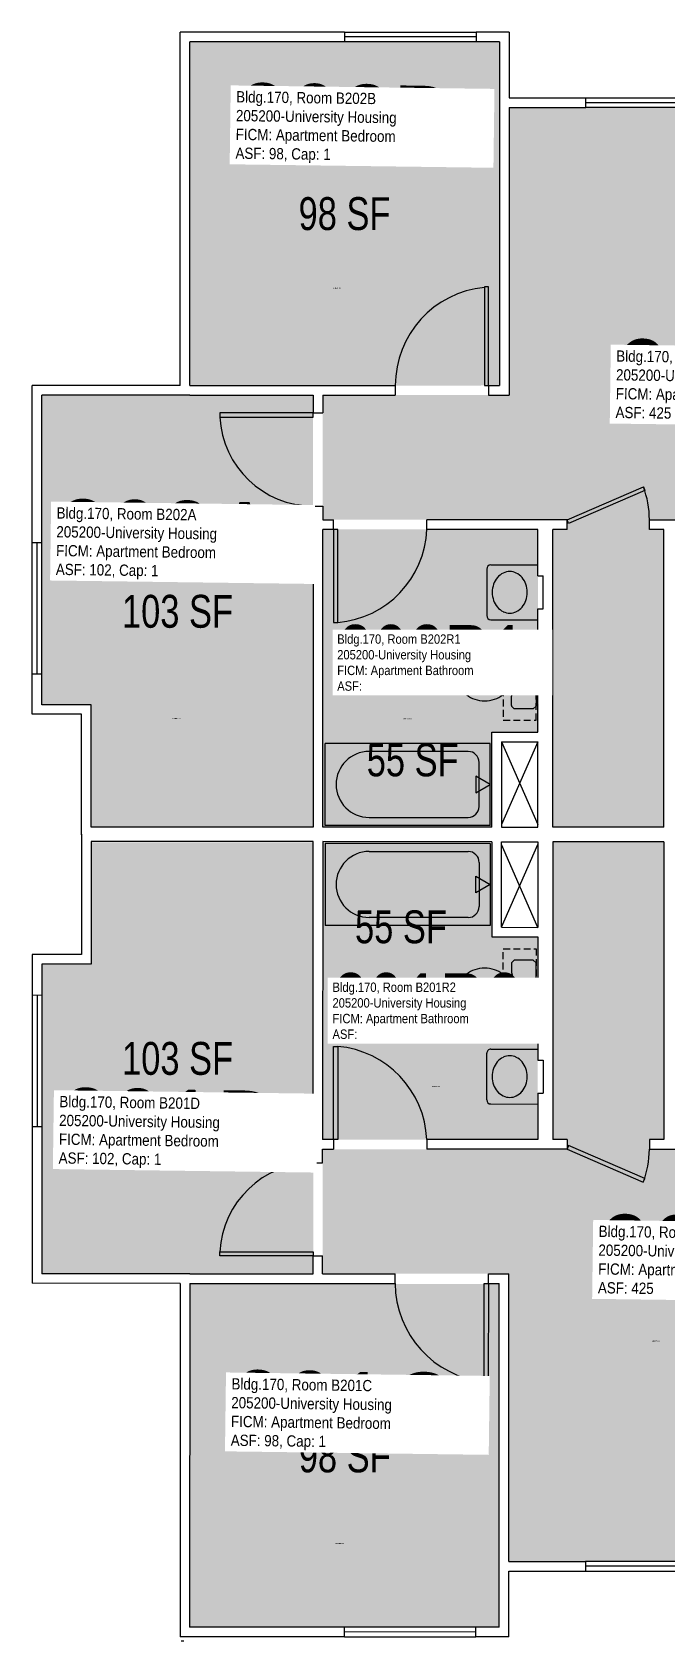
# Model space of a CAD drawing. Header units: inches. Extents: x -54 to 1704, y -57 to 645.
# Drawn here: x -54 to 177, y 0 to 587 of the extents above; entities that cross this region are included whole.
import ezdxf
from ezdxf.enums import TextEntityAlignment as Align

# ---------------------------------------------------------------- set-up
doc = ezdxf.new("R2010")
doc.units = ezdxf.units.IN
doc.header["$LTSCALE"] = 10
doc.header["$MEASUREMENT"] = 0
doc.linetypes.add('DASHED2', pattern=[0.375, 0.25, -0.125])
doc.layers.get('0').update_dxf_attribs({"linetype": 'CONTINUOUS'})
for name, color, linetype in [('A-DOOR', 2, 'CONTINUOUS'), ('A-FLOR', 3, 'CONTINUOUS'), ('A-GLAZ', 1, 'CONTINUOUS'), ('A-IDEN-RNUM', 7, 'CONTINUOUS'), ('A-IDEN-SNUM', 4, 'CONTINUOUS'), ('A-IDEN-VNUM', 4, 'CONTINUOUS'), ('A-WALL', 5, 'CONTINUOUS'), ('AREA-TEXT', 3, 'CONTINUOUS'), ('Rooms-Category-Color', 7, 'CONTINUOUS'), ('Rooms-College-Color', 7, 'CONTINUOUS'), ('Rooms-Department-Color', 7, 'CONTINUOUS'), ('Rooms-Division-Color', 7, 'CONTINUOUS'), ('Rooms-Information', 7, 'CONTINUOUS')]:
    doc.layers.add(name, color=color, linetype=linetype)
doc.styles.add('CP_AREA', font='arial.ttf', dxfattribs={"height": 15})
doc.styles.add('CP_ROOMSNUMBER', font='arial.ttf', dxfattribs={"height": 1})
doc.styles.add('CP_ROOMVNUMBER', font='arial.ttf', dxfattribs={"width": 0.85, "height": 0.075})

msp = doc.modelspace()

# ---------------------------------------------------------------- hatches: boundary and pattern name
at = {"layer": 'Rooms-Category-Color', "true_color": 0x728ef3}
for points in [[(3.19, 458.25), (3.17, 583.75), (116.17, 583.76), (116.19, 458.26)], [(360.21, 409.24), (364.21, 409.24), (364.21, 413.24), (364.21, 454.74), (247.71, 454.74), (247.71, 559.74), (119.71, 559.74), (119.71, 454.74), (51.71, 454.74), (51.71, 409.24), (55.71, 409.24), (89.71, 409.24), (140.96, 409.24), (140.96, 405.74), (135.71, 405.74), (135.71, 296.99), (176.21, 296.99), (176.21, 405.74), (170.96, 405.74), (170.96, 409.24), (213.2, 409.24), (213.2, 405.74), (266.21, 405.74), (266.21, 330.79), (321.71, 330.74), (321.71, 409.24)], [(-32.78, 296.91), (48.22, 296.92), (48.19, 454.75), (-50.81, 454.74), (-50.79, 341.74), (-32.79, 341.74)], [(89.71, 405.74), (51.71, 405.74), (51.71, 296.99), (113.46, 296.99), (113.46, 331.74), (130.52, 331.74), (130.21, 405.74)], [(48.24, 133.75), (48.22, 291.5), (-32.78, 291.49), (-32.77, 246.74), (-50.77, 246.74), (-50.76, 133.74)], [(360.15, 179.47), (364.19, 179.4), (364.15, 175.47), (364.18, 133.9), (247.65, 133.97), (247.65, 28.93), (119.65, 28.97), (119.68, 133.97), (51.68, 133.99), (51.69, 179.49), (55.65, 179.47), (89.65, 179.47), (140.94, 179.46), (140.94, 182.96), (135.69, 182.96), (135.72, 291.71), (176.22, 291.7), (176.19, 182.95), (170.94, 182.95), (170.94, 179.45), (213.18, 179.44), (213.18, 182.94), (266.15, 182.97), (266.21, 257.93), (322.71, 257.91), (322.69, 179.41)], [(89.65, 182.97), (51.69, 182.99), (51.72, 291.74), (113.47, 291.7), (113.46, 256.97), (130.21, 256.97), (130.19, 182.96)], [(3.26, 4.75), (3.24, 130.25), (116.24, 130.26), (116.26, 4.76)]]:
    msp.add_hatch(color=171, dxfattribs=at).paths.add_polyline_path(points)
at = {"layer": 'Rooms-College-Color', "true_color": 0xadadad}
for points in [[(3.19, 458.25), (3.17, 583.75), (116.17, 583.76), (116.19, 458.26)], [(360.21, 409.24), (364.21, 409.24), (364.21, 413.24), (364.21, 454.74), (247.71, 454.74), (247.71, 559.74), (119.71, 559.74), (119.71, 454.74), (51.71, 454.74), (51.71, 409.24), (55.71, 409.24), (89.71, 409.24), (140.96, 409.24), (140.96, 405.74), (135.71, 405.74), (135.71, 296.99), (176.21, 296.99), (176.21, 405.74), (170.96, 405.74), (170.96, 409.24), (213.2, 409.24), (213.2, 405.74), (266.21, 405.74), (266.21, 330.79), (321.71, 330.74), (321.71, 409.24)], [(-32.78, 296.91), (48.22, 296.92), (48.19, 454.75), (-50.81, 454.74), (-50.79, 341.74), (-32.79, 341.74)], [(89.71, 405.74), (51.71, 405.74), (51.71, 296.99), (113.46, 296.99), (113.46, 331.74), (130.52, 331.74), (130.21, 405.74)], [(48.24, 133.75), (48.22, 291.5), (-32.78, 291.49), (-32.77, 246.74), (-50.77, 246.74), (-50.76, 133.74)], [(360.15, 179.47), (364.19, 179.4), (364.15, 175.47), (364.18, 133.9), (247.65, 133.97), (247.65, 28.93), (119.65, 28.97), (119.68, 133.97), (51.68, 133.99), (51.69, 179.49), (55.65, 179.47), (89.65, 179.47), (140.94, 179.46), (140.94, 182.96), (135.69, 182.96), (135.72, 291.71), (176.22, 291.7), (176.19, 182.95), (170.94, 182.95), (170.94, 179.45), (213.18, 179.44), (213.18, 182.94), (266.15, 182.97), (266.21, 257.93), (322.71, 257.91), (322.69, 179.41)], [(89.65, 182.97), (51.69, 182.99), (51.72, 291.74), (113.47, 291.7), (113.46, 256.97), (130.21, 256.97), (130.19, 182.96)], [(3.26, 4.75), (3.24, 130.25), (116.24, 130.26), (116.26, 4.76)]]:
    msp.add_hatch(color=253, dxfattribs=at).paths.add_polyline_path(points)
at = {"layer": 'Rooms-Department-Color', "true_color": 0x604aed}
for points in [[(3.19, 458.25), (3.17, 583.75), (116.17, 583.76), (116.19, 458.26)], [(360.21, 409.24), (364.21, 409.24), (364.21, 413.24), (364.21, 454.74), (247.71, 454.74), (247.71, 559.74), (119.71, 559.74), (119.71, 454.74), (51.71, 454.74), (51.71, 409.24), (55.71, 409.24), (89.71, 409.24), (140.96, 409.24), (140.96, 405.74), (135.71, 405.74), (135.71, 296.99), (176.21, 296.99), (176.21, 405.74), (170.96, 405.74), (170.96, 409.24), (213.2, 409.24), (213.2, 405.74), (266.21, 405.74), (266.21, 330.79), (321.71, 330.74), (321.71, 409.24)], [(-32.78, 296.91), (48.22, 296.92), (48.19, 454.75), (-50.81, 454.74), (-50.79, 341.74), (-32.79, 341.74)], [(89.71, 405.74), (51.71, 405.74), (51.71, 296.99), (113.46, 296.99), (113.46, 331.74), (130.52, 331.74), (130.21, 405.74)], [(48.24, 133.75), (48.22, 291.5), (-32.78, 291.49), (-32.77, 246.74), (-50.77, 246.74), (-50.76, 133.74)], [(360.15, 179.47), (364.19, 179.4), (364.15, 175.47), (364.18, 133.9), (247.65, 133.97), (247.65, 28.93), (119.65, 28.97), (119.68, 133.97), (51.68, 133.99), (51.69, 179.49), (55.65, 179.47), (89.65, 179.47), (140.94, 179.46), (140.94, 182.96), (135.69, 182.96), (135.72, 291.71), (176.22, 291.7), (176.19, 182.95), (170.94, 182.95), (170.94, 179.45), (213.18, 179.44), (213.18, 182.94), (266.15, 182.97), (266.21, 257.93), (322.71, 257.91), (322.69, 179.41)], [(89.65, 182.97), (51.69, 182.99), (51.72, 291.74), (113.47, 291.7), (113.46, 256.97), (130.21, 256.97), (130.19, 182.96)], [(3.26, 4.75), (3.24, 130.25), (116.24, 130.26), (116.26, 4.76)]]:
    msp.add_hatch(color=173, dxfattribs=at).paths.add_polyline_path(points)
at = {"layer": 'Rooms-Division-Color', "true_color": 0x604aed}
for points in [[(3.19, 458.25), (3.17, 583.75), (116.17, 583.76), (116.19, 458.26)], [(360.21, 409.24), (364.21, 409.24), (364.21, 413.24), (364.21, 454.74), (247.71, 454.74), (247.71, 559.74), (119.71, 559.74), (119.71, 454.74), (51.71, 454.74), (51.71, 409.24), (55.71, 409.24), (89.71, 409.24), (140.96, 409.24), (140.96, 405.74), (135.71, 405.74), (135.71, 296.99), (176.21, 296.99), (176.21, 405.74), (170.96, 405.74), (170.96, 409.24), (213.2, 409.24), (213.2, 405.74), (266.21, 405.74), (266.21, 330.79), (321.71, 330.74), (321.71, 409.24)], [(-32.78, 296.91), (48.22, 296.92), (48.19, 454.75), (-50.81, 454.74), (-50.79, 341.74), (-32.79, 341.74)], [(89.71, 405.74), (51.71, 405.74), (51.71, 296.99), (113.46, 296.99), (113.46, 331.74), (130.52, 331.74), (130.21, 405.74)], [(48.24, 133.75), (48.22, 291.5), (-32.78, 291.49), (-32.77, 246.74), (-50.77, 246.74), (-50.76, 133.74)], [(360.15, 179.47), (364.19, 179.4), (364.15, 175.47), (364.18, 133.9), (247.65, 133.97), (247.65, 28.93), (119.65, 28.97), (119.68, 133.97), (51.68, 133.99), (51.69, 179.49), (55.65, 179.47), (89.65, 179.47), (140.94, 179.46), (140.94, 182.96), (135.69, 182.96), (135.72, 291.71), (176.22, 291.7), (176.19, 182.95), (170.94, 182.95), (170.94, 179.45), (213.18, 179.44), (213.18, 182.94), (266.15, 182.97), (266.21, 257.93), (322.71, 257.91), (322.69, 179.41)], [(89.65, 182.97), (51.69, 182.99), (51.72, 291.74), (113.47, 291.7), (113.46, 256.97), (130.21, 256.97), (130.19, 182.96)], [(3.26, 4.75), (3.24, 130.25), (116.24, 130.26), (116.26, 4.76)]]:
    msp.add_hatch(color=173, dxfattribs=at).paths.add_polyline_path(points)

# ---------------------------------------------------------------- linework, layer by layer
for p, q in [((111.59, 391.24), (111.59, 374.24)), ((113.09, 392.74), (130.21, 392.74)), ((113.09, 372.74), (130.21, 372.74)), ((120.59, 360.24), (121.46, 361.12)), ((120.59, 356.8), (120.59, 360.24)), ((121.76, 361.24), (128.41, 361.24)), ((128.71, 361.12), (129.59, 360.24)), ((129.59, 360.24), (129.59, 341.24)), ((121.59, 353.24), (120.6, 356.69)), ((121.59, 348.24), (121.59, 353.24)), ((120.59, 344.74), (121.59, 348.24)), ((120.59, 341.42), (120.59, 344.74)), ((121.59, 340.24), (120.71, 341.12)), ((129.59, 341.24), (128.59, 340.24)), ((128.59, 340.24), (121.59, 340.24)), ((52.59, 297.62), (52.59, 327.62)), ((112.84, 327.62), (52.59, 327.62)), ((104.8, 324.67), (68.65, 324.67)), ((112.84, 297.62), (112.84, 327.62)), ((108.82, 304.58), (108.82, 320.65)), ((107.64, 315.62), (107.64, 309.62)), ((112.84, 312.62), (107.64, 315.62)), ((107.64, 309.62), (112.84, 312.62)), ((68.65, 300.57), (104.8, 300.57)), ((112.84, 297.62), (52.59, 297.62)), ((52.6, 291.11), (52.59, 261.11)), ((112.85, 291.09), (52.6, 291.11)), ((68.66, 288.16), (104.81, 288.15)), ((112.85, 291.09), (112.84, 261.09)), ((108.83, 284.13), (108.82, 268.06)), ((107.64, 273.09), (107.65, 279.09)), ((112.84, 276.09), (107.64, 273.09)), ((107.65, 279.09), (112.84, 276.09)), ((112.84, 261.09), (52.59, 261.11)), ((104.8, 264.05), (68.65, 264.06)), ((120.58, 247.29), (120.58, 243.97)), ((121.58, 248.47), (120.71, 247.59)), ((128.58, 248.46), (121.58, 248.47)), ((129.58, 247.46), (128.58, 248.46)), ((129.58, 228.46), (129.58, 247.46)), ((120.58, 243.97), (121.58, 240.47)), ((121.58, 235.47), (120.59, 232.02)), ((121.58, 240.47), (121.58, 235.47)), ((120.58, 231.91), (120.58, 228.47)), ((120.58, 228.47), (121.46, 227.59)), ((121.75, 227.47), (128.4, 227.46)), ((128.7, 227.59), (129.58, 228.46)), ((111.57, 197.47), (111.57, 214.47)), ((113.07, 215.97), (130.2, 215.96)), ((113.07, 195.97), (130.19, 195.96))]:
    msp.add_line(p, q)
at = {"linetype": 'DASHED2'}
for p, q in [((129.59, 366.08), (117.59, 366.08)), ((117.59, 366.08), (117.59, 336.08)), ((129.59, 336.08), (129.59, 366.08)), ((117.59, 336.08), (129.59, 336.08)), ((117.58, 252.62), (129.58, 252.62)), ((117.58, 222.62), (117.58, 252.62)), ((129.58, 252.62), (129.58, 222.62)), ((129.58, 222.62), (117.58, 222.62))]:
    msp.add_line(p, q, dxfattribs=at)
for centre, radius, start, end in [((113.09, 391.24), 1.5, 90, 180), ((121.32, 383.19), 7.65, 139.89909, 160.77064), ((120.51, 383.87), 6.59, 116.19159, 139.89909), ((119.99, 384.92), 5.42, 90, 116.19159), ((119.99, 384.92), 5.42, 63.80841, 90), ((119.47, 383.87), 6.59, 40.10091, 63.80841), ((118.66, 383.19), 7.65, 19.22936, 40.10091), ((122.59, 382.74), 9, 160.77064, 180), ((122.59, 382.74), 9, 180, 199.22936), ((117.39, 382.74), 9, 0, 19.22936), ((117.39, 382.74), 9, 340.77064, 0), ((121.32, 382.3), 7.65, 199.22936, 220.10091), ((120.51, 381.62), 6.59, 220.10091, 243.80841), ((119.47, 381.62), 6.59, 296.19159, 319.89909), ((118.66, 382.3), 7.65, 319.89909, 340.77064), ((113.09, 374.24), 1.5, 180, 270), ((119.99, 380.56), 5.42, 243.80841, 270), ((119.99, 380.56), 5.42, 270, 296.19159), ((110.26, 349.81), 8.55, 86.22456, 108.83538), ((110.82, 347.16), 11.18, 71.16462, 90), ((121.76, 360.82), 0.418, 90, 135), ((128.41, 360.82), 0.418, 45, 90), ((107.89, 350.74), 6.3, 153.29881, 180), ((109.31, 350.03), 7.89, 129.47246, 153.29881), ((110.8, 348.21), 10.24, 108.83538, 129.47246), ((111.42, 348.92), 9.33, 50.52754, 71.16462), ((112.34, 350.03), 7.89, 26.70119, 50.52754), ((113.75, 350.74), 6.3, 0, 26.70119), ((107.89, 350.74), 6.3, 180, 206.70119), ((109.31, 351.45), 7.89, 206.70119, 230.52754), ((112.34, 351.45), 7.89, 309.47246, 333.29881), ((113.75, 350.74), 6.3, 333.29881, 0), ((121.17, 350.18), 0.418, 0, 15.9454), ((110.22, 352.57), 9.33, 230.52754, 251.16462), ((110.82, 354.32), 11.18, 251.16462, 270), ((110.82, 354.32), 11.18, 270, 288.83538), ((111.42, 352.57), 9.33, 288.83538, 309.47246), ((121.01, 341.42), 0.418, 180, 225), ((68.65, 312.62), 12.05, 90, 270), ((104.8, 320.65), 4.02, 0, 90), ((104.8, 304.58), 4.02, 270, 0), ((68.66, 276.11), 12.05, 89.9838, 269.9838), ((104.81, 284.13), 4.02, 359.9838, 89.9838), ((104.81, 268.06), 4.02, 269.9838, 359.9838), ((121, 247.29), 0.418, 134.9838, 179.9838), ((107.88, 237.97), 6.3, 153.28261, 179.9838), ((109.3, 237.26), 7.89, 129.45626, 153.28261), ((110.22, 236.14), 9.33, 108.81918, 129.45626), ((110.81, 234.39), 11.18, 89.9838, 108.81918), ((110.81, 234.39), 11.18, 71.14841, 89.9838), ((111.41, 236.14), 9.33, 50.51134, 71.14841), ((112.33, 237.26), 7.89, 26.68499, 50.51134), ((113.75, 237.97), 6.3, 359.9838, 26.68499), ((107.88, 237.97), 6.3, 179.9838, 206.68499), ((109.3, 238.68), 7.89, 206.68499, 230.51134), ((112.33, 238.68), 7.89, 309.45626, 333.28261), ((113.75, 237.97), 6.3, 333.28261, 359.9838), ((121.16, 238.52), 0.418, 344.0384, 359.9838), ((110.8, 240.5), 10.24, 230.51134, 251.14841), ((110.25, 238.9), 8.55, 251.14841, 273.75923), ((110.82, 241.55), 11.18, 269.9838, 288.81918), ((111.41, 239.8), 9.33, 288.81918, 309.45626), ((121.75, 227.88), 0.418, 224.9838, 269.9838), ((128.4, 227.88), 0.418, 269.9838, 314.9838), ((113.07, 214.47), 1.5, 89.9838, 179.9838), ((120.49, 207.09), 6.59, 116.17538, 139.88289), ((119.97, 208.15), 5.42, 89.9838, 116.17538), ((119.97, 208.15), 5.42, 63.79221, 89.9838), ((119.45, 207.09), 6.59, 40.0847, 63.79221), ((122.57, 205.97), 9, 160.75444, 179.9838), ((122.57, 205.97), 9, 179.9838, 199.21315), ((121.3, 206.41), 7.65, 139.88289, 160.75444), ((118.64, 206.41), 7.65, 19.21315, 40.0847), ((117.37, 205.97), 9, 359.9838, 19.21315), ((117.37, 205.97), 9, 340.75444, 359.9838), ((121.3, 205.52), 7.65, 199.21315, 220.0847), ((120.49, 204.84), 6.59, 220.0847, 243.79221), ((119.45, 204.84), 6.59, 296.17538, 319.88289), ((118.64, 205.52), 7.65, 319.88289, 340.75444), ((113.07, 197.47), 1.5, 179.9838, 269.9838), ((119.97, 203.79), 5.42, 243.79221, 269.9838), ((119.97, 203.79), 5.42, 269.9838, 296.17538)]:
    msp.add_arc(centre, radius, start, end)
at = {"layer": 'A-DOOR'}
for p, q in [((112.21, 494.24), (110.71, 494.24)), ((110.71, 494.24), (110.71, 458.24)), ((112.21, 458.24), (112.21, 494.24)), ((110.71, 458.24), (112.21, 458.24)), ((48.21, 448.24), (14.21, 448.24)), ((14.21, 448.24), (14.21, 446.74)), ((14.21, 446.74), (48.21, 446.74)), ((48.21, 446.74), (48.21, 448.24)), ((140.96, 409.24), (168.75, 421.3)), ((169.26, 419.97), (141.46, 407.92)), ((168.75, 421.3), (169.26, 419.97)), ((57.21, 405.74), (55.71, 405.74)), ((55.71, 405.74), (55.71, 371.74)), ((57.21, 371.74), (57.21, 405.74)), ((141.46, 407.92), (140.96, 409.24)), ((55.71, 371.74), (57.21, 371.74)), ((55.69, 182.98), (55.7, 216.98)), ((55.7, 216.98), (57.2, 216.98)), ((57.2, 216.98), (57.19, 182.98)), ((57.19, 182.98), (55.69, 182.98)), ((141.44, 180.79), (140.94, 179.46)), ((140.94, 179.46), (168.73, 167.4)), ((169.23, 168.72), (141.44, 180.79)), ((168.73, 167.4), (169.23, 168.72)), ((14.18, 140.5), (14.18, 142)), ((14.18, 142), (48.18, 141.99)), ((48.18, 141.99), (48.18, 140.49)), ((48.18, 140.49), (14.18, 140.5)), ((110.66, 94.47), (110.68, 130.47)), ((110.68, 130.47), (112.18, 130.47)), ((112.18, 130.47), (112.16, 94.47)), ((112.16, 94.47), (110.66, 94.47))]:
    msp.add_line(p, q, dxfattribs=at)
for centre, radius, start, end in [((114.21, 458.24), 36, 95.57924, 180), ((48.32, 448.39), 34.15, 182.77219, 269.81214), ((136.96, 409.24), 34, 0, 20.76838), ((54.2, 407.15), 35.54, 274.86019, 357.72415), ((54.18, 181.57), 35.54, 2.25965, 85.12361), ((136.94, 179.46), 34, 339.21542, 359.9838), ((48.29, 140.34), 34.15, 90.17166, 177.2116), ((114.18, 130.47), 36, 179.9838, 264.40456)]:
    msp.add_arc(centre, radius, start, end, dxfattribs=at)
at = {"layer": 'A-FLOR'}
for p, q in [((116.96, 328.24), (130.21, 297.99)), ((130.21, 328.24), (116.96, 297.99)), ((116.96, 260.47), (130.22, 290.71)), ((130.21, 260.46), (116.97, 290.72))]:
    msp.add_line(p, q, dxfattribs=at)
at = {"layer": 'A-GLAZ'}
for p, q in [((59.71, 587.24), (107.71, 587.24)), ((107.71, 585.49), (59.71, 585.49)), ((107.71, 583.74), (59.71, 583.74)), ((147.71, 563.24), (219.71, 563.24)), ((219.71, 561.49), (147.71, 561.49)), ((219.71, 559.74), (147.71, 559.74)), ((-54.29, 352.99), (-54.29, 400.99)), ((-52.54, 352.99), (-52.54, 400.99)), ((-50.79, 352.99), (-50.79, 400.99)), ((-54.3, 235.77), (-54.31, 187.77)), ((-52.55, 235.77), (-52.56, 187.77)), ((-50.8, 235.76), (-50.81, 187.76)), ((219.65, 28.94), (147.65, 28.96)), ((219.65, 27.19), (147.65, 27.21)), ((147.65, 25.46), (219.65, 25.44)), ((107.64, 4.97), (59.64, 4.98)), ((107.64, 3.22), (59.64, 3.23)), ((59.64, 1.48), (107.64, 1.47))]:
    msp.add_line(p, q, dxfattribs=at)
at = {"layer": 'A-WALL'}
for p, q in [((119.71, 587.24), (107.71, 587.24)), ((107.71, 587.24), (107.71, 583.74)), ((-0.29, 458.24), (-0.29, 587.24)), ((59.71, 587.24), (-0.29, 587.24)), ((3.21, 458.24), (3.21, 583.74)), ((59.71, 583.74), (3.21, 583.74)), ((59.71, 587.24), (59.71, 583.74)), ((116.21, 583.74), (107.71, 583.74)), ((116.21, 583.74), (116.21, 560.74)), ((119.71, 587.24), (119.71, 563.24)), ((116.21, 560.74), (116.21, 458.24)), ((119.71, 563.24), (147.71, 563.24)), ((119.71, 559.74), (119.71, 454.74)), ((119.71, 559.74), (147.71, 559.74)), ((147.71, 559.74), (147.71, 563.24)), ((-54.29, 400.99), (-54.29, 458.24)), ((-0.29, 458.24), (-54.29, 458.24)), ((3.21, 458.24), (78.21, 458.24)), ((78.21, 458.24), (78.21, 454.74)), ((112.21, 458.24), (116.21, 458.24)), ((112.21, 458.24), (112.21, 454.74)), ((-50.79, 400.99), (-50.79, 454.74)), ((3.21, 454.74), (-50.79, 454.74)), ((3.21, 454.74), (48.21, 454.74)), ((48.21, 454.74), (48.21, 448.24)), ((51.71, 454.74), (78.21, 454.74)), ((51.71, 454.74), (51.71, 448.24)), ((112.21, 454.74), (119.71, 454.74)), ((48.21, 448.24), (51.71, 448.24)), ((48.21, 414.24), (48.21, 296.99)), ((48.21, 414.24), (51.71, 414.24)), ((51.71, 409.24), (55.71, 409.24)), ((51.71, 296.99), (51.71, 405.74)), ((55.71, 405.74), (51.71, 405.74)), ((55.71, 405.74), (55.71, 409.24)), ((55.71, 405.74), (55.71, 409.24)), ((140.96, 409.24), (89.71, 409.24)), ((89.71, 405.74), (89.71, 409.24)), ((130.21, 405.74), (89.71, 405.74)), ((130.21, 388.74), (130.21, 405.74)), ((135.71, 296.99), (135.71, 405.74)), ((140.96, 405.74), (140.96, 409.24)), ((170.96, 409.24), (213.2, 409.24)), ((170.96, 405.74), (170.96, 409.24)), ((176.21, 296.99), (176.21, 405.74)), ((-54.29, 400.99), (-50.79, 400.99)), ((130.21, 388.74), (132.21, 388.74)), ((132.21, 376.74), (132.21, 388.74)), ((130.21, 331.74), (130.21, 376.74)), ((130.21, 376.74), (132.21, 376.74)), ((-54.29, 338.24), (-54.29, 352.99)), ((-54.29, 352.99), (-50.79, 352.99)), ((-50.79, 341.74), (-50.79, 352.99)), ((-32.79, 341.74), (-50.79, 341.74)), ((-32.79, 296.99), (-32.79, 341.74)), ((-36.29, 338.24), (-54.29, 338.24)), ((-36.29, 294.24), (-36.29, 338.24)), ((113.46, 296.99), (113.46, 331.74)), ((113.46, 331.74), (130.21, 331.74)), ((116.96, 328.24), (116.96, 296.99)), ((116.96, 328.24), (130.21, 328.24)), ((130.21, 296.99), (130.21, 328.24)), ((-36.28, 294.51), (-36.29, 250.51)), ((48.21, 296.99), (-32.79, 296.99)), ((113.46, 296.99), (51.71, 296.99)), ((116.96, 296.99), (130.21, 296.99)), ((176.21, 296.99), (135.71, 296.99)), ((-32.78, 291.76), (-32.79, 247.01)), ((48.22, 291.74), (-32.78, 291.76)), ((48.19, 174.49), (48.22, 291.74)), ((51.72, 291.74), (51.69, 182.99)), ((113.47, 291.72), (51.72, 291.74)), ((113.47, 291.72), (113.46, 256.97)), ((116.96, 260.47), (116.97, 291.72)), ((116.97, 291.72), (130.22, 291.71)), ((130.22, 291.71), (130.21, 260.46)), ((135.72, 291.71), (135.69, 182.96)), ((176.22, 291.7), (135.72, 291.71)), ((176.22, 291.7), (176.19, 182.95)), ((116.96, 260.47), (130.21, 260.46)), ((113.46, 256.97), (130.21, 256.96)), ((130.21, 256.96), (130.2, 211.96)), ((-54.29, 250.52), (-54.3, 235.77)), ((-36.29, 250.51), (-54.29, 250.52)), ((-50.79, 247.01), (-50.8, 235.76)), ((-32.79, 247.01), (-50.79, 247.01)), ((-54.3, 235.77), (-50.8, 235.76)), ((130.2, 211.96), (132.2, 211.96)), ((132.2, 211.96), (132.19, 199.96)), ((130.19, 199.96), (130.19, 182.96)), ((130.19, 199.96), (132.19, 199.96)), ((-54.31, 187.77), (-54.32, 130.52)), ((-54.31, 187.77), (-50.81, 187.76)), ((-50.81, 187.76), (-50.82, 134.01)), ((55.69, 182.98), (51.69, 182.99)), ((55.69, 182.98), (55.69, 179.48)), ((55.69, 182.98), (55.69, 179.48)), ((130.19, 182.96), (89.69, 182.98)), ((89.69, 182.98), (89.69, 179.48)), ((140.94, 182.96), (140.94, 179.46)), ((170.94, 182.95), (170.94, 179.45)), ((51.69, 179.49), (55.69, 179.48)), ((140.94, 179.46), (89.69, 179.48)), ((170.94, 179.45), (213.18, 179.44)), ((48.19, 174.49), (51.69, 174.49)), ((48.18, 133.99), (48.18, 140.49)), ((48.18, 140.49), (51.68, 140.49)), ((51.68, 133.99), (51.68, 140.49)), ((-0.32, 130.5), (-54.32, 130.52)), ((3.18, 134), (-50.82, 134.01)), ((-0.32, 130.5), (-0.36, 1.5)), ((3.18, 130.5), (3.14, 5)), ((3.18, 134), (48.18, 133.99)), ((3.18, 130.5), (78.18, 130.48)), ((51.68, 133.99), (78.18, 133.98)), ((78.18, 130.48), (78.18, 133.98)), ((112.18, 133.97), (119.68, 133.97)), ((112.18, 130.47), (112.18, 133.97)), ((112.18, 130.47), (116.18, 130.47)), ((116.15, 27.97), (116.18, 130.47)), ((119.65, 28.97), (119.68, 133.97)), ((116.14, 4.97), (116.15, 27.97)), ((119.64, 1.47), (119.65, 25.47)), ((119.65, 28.97), (147.65, 28.96)), ((119.65, 25.47), (147.65, 25.46)), ((147.65, 28.96), (147.65, 25.46)), ((59.64, 1.48), (-0.36, 1.5)), ((0, 0), (1, 0)), ((0, 0), (1, 0)), ((59.64, 4.98), (3.14, 5)), ((59.64, 1.48), (59.64, 4.98)), ((107.64, 1.47), (107.64, 4.97)), ((116.14, 4.97), (107.64, 4.97)), ((119.64, 1.47), (107.64, 1.47))]:
    msp.add_line(p, q, dxfattribs=at)
at = {"layer": 'A-WALL', "linetype": 'Continuous'}
for p, q in [((51.71, 414.24), (51.71, 409.24)), ((140.96, 405.74), (135.71, 405.74)), ((176.21, 405.74), (170.96, 405.74)), ((140.94, 182.96), (135.69, 182.96)), ((176.19, 182.95), (170.94, 182.95)), ((51.69, 174.49), (51.69, 179.49))]:
    msp.add_line(p, q, dxfattribs=at)

# ---------------------------------------------------------------- texts
at = {"layer": 'A-IDEN-RNUM', "style": 'CP_ROOMSNUMBER'}
for s, p in [('0202-B0', (55.47, 493.62)), ('0202-A0', (-3.18, 336.53)), ('0201-D0', (-9.23, 182.67)), ('0201-00', (171.95, 109.2)), ('0201-C0', (56.46, 35.4))]:
    msp.add_text(s, height=0.36, rotation=359.24, dxfattribs=at).set_placement(p)
for s, p in [('0202-R1', (81.19, 336.38)), ('0201-R2', (91.62, 202.14))]:
    msp.add_text(s, height=0.36, dxfattribs=at).set_placement(p)
at = {"layer": 'A-IDEN-SNUM', "style": 'CP_ROOMSNUMBER'}
for s, p in [('1700B202B0', (55.47, 493.62)), ('1700B202A0', (-3.18, 336.53)), ('1700B201D0', (-9.23, 182.67)), ('1700B20100', (171.95, 109.2)), ('1700B201C0', (56.46, 35.4))]:
    msp.add_text(s, height=0.36, rotation=359.24, dxfattribs=at).set_placement(p)
for s, p in [('1700B202R1', (81.19, 336.38)), ('1700B201R2', (91.62, 202.14))]:
    msp.add_text(s, height=0.36, dxfattribs=at).set_placement(p)
at = {"layer": 'A-IDEN-VNUM', "style": 'CP_ROOMVNUMBER', "width": 0.85}
for s, rotation, p in [('202B', 359.24, (19.83, 539.8)), ('202', 359.24, (158.57, 446.34)), ('202A', 359.24404, (-45.72, 387.87)), ('201D', 359.24, (-44.7, 173)), ('201', 359.24, (152.14, 126.81)), ('201C', 359.24, (18.11, 69.96))]:
    msp.add_text(s, height=28.8, rotation=rotation, dxfattribs=at).set_placement(p)
at = {"layer": 'A-IDEN-VNUM', "style": 'CP_ROOMVNUMBER', "width": 0.7}
for s, p in [('202R1', (57.01, 346.78)), ('201R2', (55.29, 219.69))]:
    msp.add_text(s, height=24, dxfattribs=at).set_placement(p)
at = {"layer": 'AREA-TEXT', "style": 'CP_AREA', "width": 0.75}
for s, p in [('98 SF', (59.68, 521.01)), ('103 SF', (-1.29, 375.83)), ('55 SF', (84.55, 321.59)), ('55 SF', (80.27, 260.65)), ('103 SF', (-1.26, 212.62)), ('98 SF', (59.75, 67.51))]:
    msp.add_text(s, height=12, dxfattribs=at).set_placement(p, align=Align.MIDDLE_CENTER)

# ---------------------------------------------------------------- next in the draw order: texts
at = {"layer": 'Rooms-Information', "char_height": 4.1143, "width": 92.16, "attachment_point": 7, "style": 'CP_ROOMVNUMBER', "bg_fill": 3, "box_fill_scale": 1.5, "bg_fill_color": 256, "bg_fill_true_color": 13158600, "bg_fill_transparency": 0}
for s, insert, rotation in [('Bldg.170, Room B202B^M^J205200-University Housing^M^JFICM: Apartment Bedroom^M^JASF: 98, Cap: 1', (19.83, 539.8), 359.24), ('Bldg.170, Room B202^M^J205200-University Housing^M^JFICM: Apartment Common Living^M^JASF: 425', (158.57, 446.34), 359.24), ('Bldg.170, Room B202A^M^J205200-University Housing^M^JFICM: Apartment Bedroom^M^JASF: 102, Cap: 1', (-45.72, 387.87), 359.24404), ('Bldg.170, Room B201D^M^J205200-University Housing^M^JFICM: Apartment Bedroom^M^JASF: 102, Cap: 1', (-44.7, 173), 359.24), ('Bldg.170, Room B201^M^J205200-University Housing^M^JFICM: Apartment Common Living^M^JASF: 425', (152.14, 126.81), 359.24), ('Bldg.170, Room B201C^M^J205200-University Housing^M^JFICM: Apartment Bedroom^M^JASF: 98, Cap: 1', (18.11, 69.96), 359.24)]:
    msp.add_mtext(s, dxfattribs=dict(at, insert=insert, rotation=rotation))
at = {"layer": 'Rooms-Information', "char_height": 3.4286, "width": 76.8, "attachment_point": 7, "style": 'CP_ROOMVNUMBER', "bg_fill": 3, "box_fill_scale": 1.5, "bg_fill_color": 256, "bg_fill_true_color": 13158600, "bg_fill_transparency": 0}
for s, insert in [('Bldg.170, Room B202R1^M^J205200-University Housing^M^JFICM: Apartment Bathroom^M^JASF: ', (57.01, 346.78)), ('Bldg.170, Room B201R2^M^J205200-University Housing^M^JFICM: Apartment Bathroom^M^JASF: ', (55.29, 219.69))]:
    msp.add_mtext(s, dxfattribs=dict(at, insert=insert))

doc.saveas('drawing.dxf')
